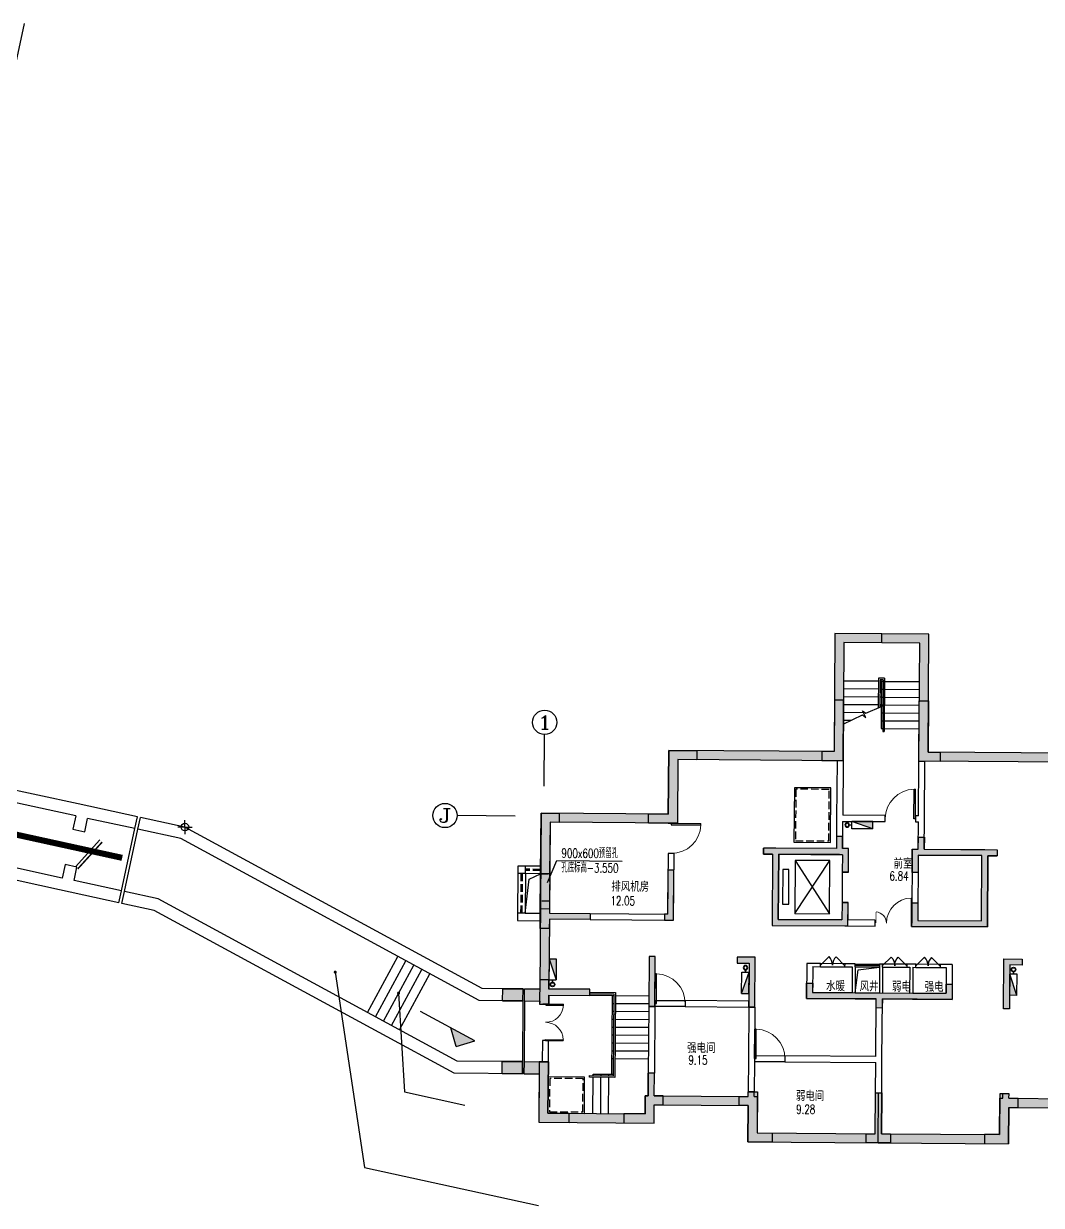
# Model space of a CAD drawing. Extents: x 791398 to 2325386, y -987887 to -518217.
# Drawn here: x 1643983 to 1677546, y -717179 to -678186 of the extents above; entities that cross this region are included whole.
import ezdxf
from ezdxf.enums import TextEntityAlignment as Align

# ---------------------------------------------------------------- set-up
doc = ezdxf.new("R2010")
doc.units = 0
doc.header["$LTSCALE"] = 1000
doc.header["$MEASUREMENT"] = 0
for name, pattern in [('BORDER', [1.75, 0.5, -0.25, 0.5, -0.25, 0, -0.25]), ('DASH', [0.35, 0.25, -0.1]), ('DASHEDX2', [1.5, 1, -0.5])]:
    doc.linetypes.add(name, pattern=pattern)
for name, color, linetype in [('AXIS', 3, 'Continuous'), ('AXIS_TEXT', 7, 'Continuous'), ('DIM_ELEV', 3, 'Continuous'), ('DIM_LEAD', 3, 'Continuous'), ('JPS-X', 1, 'BORDER'), ('JPS-XHS', 7, 'Continuous'), ('LVTRY', 6, 'Continuous'), ('PUB_DIM', 3, 'Continuous'), ('solid', 253, 'Continuous'), ('SPACE', 7, 'Continuous'), ('STAIR', 9, 'Continuous'), ('STAIRS', 9, 'Continuous'), ('TEXT', 7, 'Continuous'), ('WALL', 8, 'Continuous'), ('wall-jg', 1, 'Continuous'), ('WINDOW', 8, 'Continuous'), ('内部尺寸', 230, 'Continuous')]:
    doc.layers.add(name, color=color, linetype=linetype)
doc.layers.add('RD-line', color=2, linetype='Continuous', lineweight=0)
doc.styles.add('_TCH_AXIS', font='COMPLEX', dxfattribs={"bigfont": 'GBCBIG'})
doc.styles.add('_TCH_SPACE', font='SIMPLEX', dxfattribs={"bigfont": 'GBCBIG'})
doc.styles.add('COMPLEX', font='COMPLEX')
doc.styles.add('TEXT', font='tjromans.shx', dxfattribs={"width": 0.8, "height": 400, "bigfont": 'tjhztxt.shx'})

# ---------------------------------------------------------------- blocks, each defined once
blk = doc.blocks.new('FF')
at = {"linetype": 'Continuous'}
for radius in [75, 60]:
    blk.add_circle((0, 0), radius, dxfattribs=at)
blk = doc.blocks.new('DXHS')
at = {"layer": 'JPS-XHS'}
blk.add_hatch(color=256, dxfattribs=at).paths.add_polyline_path([(-350, 240), (-350, 0), (350, 0)])
at = {"layer": 'JPS-XHS', "linetype": 'Continuous'}
for p, q in [((-350, 240), (-350, 0)), ((-350, 240), (350, 240)), ((-350, 0), (350, 0)), ((350, 240), (350, 0))]:
    blk.add_line(p, q, dxfattribs=at)
at = {"layer": 'JPS-XHS'}
blk.add_line((-350, 240), (350, 0), dxfattribs=at)
blk = doc.blocks.new('dwd')
at = {"layer": 'PUB_DIM'}
for q in [(-233, 0), (0, 233), (233, 0), (0, -233)]:
    blk.add_line((0, 0), q, dxfattribs=at)
blk.add_circle((0, 0), 125, dxfattribs=at)
blk = doc.blocks.new('$DorLib2D$00000192')
at = {"color": 0}
blk.add_line((-0.5, 0.125), (0.366, 0.625), dxfattribs=at)
at = {"color": 0, "const_width": 0.0417}
blk.add_lwpolyline([(-0.542, 0.197), (0.324, 0.697)], dxfattribs=at)
blk = doc.blocks.new('_AXISO')
blk.add_circle((0, 0), 0.5)
at = {"layer": 'AXIS_TEXT', "style": 'COMPLEX', "width": 1.041667}
blk.add_attdef('A', text='', height=0.56, dxfattribs=at).set_placement((-0.25, -0.28), (0.25, -0.28), align=Align.FIT)
blk = doc.blocks.new('$DorLib2D$00000001')
for p, q in [((0.45, 0.975), (0.5, 0.975)), ((0.45, 0), (0.45, 0.975)), ((0.5, 0), (0.5, 0.975)), ((0.5, 0), (0.45, 0))]:
    blk.add_line(p, q)
at = {"lineweight": 13}
blk.add_arc((0.475, 0), 0.975, 91.4693, 180, dxfattribs=at)
blk = doc.blocks.new('$DorLib2D$00000116')
at = {"color": 0}
for p, q in [((-0.5, 0), (-0.146, 0.354)), ((0.5, 0), (0.146, 0.354))]:
    blk.add_line(p, q, dxfattribs=at)
for centre, start, end in [((-0.5, 0), 0, 45), ((0.5, 0), 135, 180)]:
    blk.add_arc(centre, 0.5, start, end, dxfattribs=at)
blk = doc.blocks.new('$WINLIB2D$00000001')
for p, q in [((-0.5, 0.5), (0.5, 0.5)), ((-0.5, 0.5), (-0.5, -0.5)), ((0.5, -0.5), (0.5, 0.5)), ((0.5, 0.167), (-0.5, 0.167)), ((0.5, -0.167), (-0.5, -0.167)), ((-0.5, -0.5), (0.5, -0.5))]:
    blk.add_line(p, q)
blk = doc.blocks.new('$DorLib2D$00000025')
at = {"const_width": 0.02}
for points in [[(0.481, -0.001), (0.481, 0.691)], [(-0.481, 0.001), (-0.481, 0.308)]]:
    blk.add_lwpolyline(points, dxfattribs=at)
at = {"lineweight": 13}
for centre, radius, start, end in [((0.505, -0.002), 0.699, 91.9397, 179.7238), ((-0.501, 0.003), 0.307, 359.7899, 85.7508)]:
    blk.add_arc(centre, radius, start, end, dxfattribs=at)
blk = doc.blocks.new('$DorLib2D$00000002')
for p, q in [((-0.5, 0), (-0.5, 0.4875)), ((-0.475, 0.4875), (-0.5, 0.4875)), ((-0.475, 0), (-0.475, 0.4875)), ((0.475, 0), (0.475, 0.4875)), ((0.475, 0.4875), (0.5, 0.4875)), ((0.5, 0), (0.5, 0.4875)), ((-0.5, 0), (-0.475, 0)), ((0.5, 0), (0.475, 0))]:
    blk.add_line(p, q)
at = {"lineweight": 13}
for centre, start, end in [((-0.4875, 0), 0, 88.53072), ((0.4875, 0), 91.46928, 180)]:
    blk.add_arc(centre, 0.4875, start, end, dxfattribs=at)

msp = doc.modelspace()

# ---------------------------------------------------------------- hatches: boundary and pattern name
at = {"layer": 'DIM_ELEV'}
msp.add_hatch(color=256, dxfattribs=at).paths.add_polyline_path([(1658252, -711933), (1658862, -711753), (1658071, -711323)])
at = {"layer": 'solid'}
h = msp.add_hatch(color=256, dxfattribs=at)
h.paths.add_polyline_path([(1664592, -704563), (1664594, -704263), (1661645, -704242), (1661642, -704542)])
h.paths.add_polyline_path([(1670307, -702503), (1670309, -702203), (1666184, -702174), (1666182, -702474)])
h.paths.add_polyline_path([(1670737, -698306), (1670721, -700506), (1671021, -700508), (1671034, -698608), (1672284, -698617), (1672287, -698317)])
h = msp.add_hatch(color=256, dxfattribs=at)
h.paths.add_polyline_path([(1673534, -698626), (1673521, -700526), (1673821, -700528), (1673836, -698328), (1672287, -698317), (1672284, -698617)])
h.paths.add_polyline_path([(1674209, -702231), (1674207, -702531), (1678332, -702560), (1678334, -702260)])
h.paths.add_polyline_path([(1682842, -704691), (1682844, -704391), (1679894, -704371), (1679892, -704671)])
for points in [[(1670309, -702203), (1670307, -702503), (1671007, -702508), (1671020, -700708), (1671021, -700508), (1670721, -700506), (1670709, -702206)], [(1674209, -702231), (1674207, -702531), (1673507, -702526), (1673520, -700726), (1673521, -700526), (1673821, -700528), (1673809, -702228)], [(1664594, -704263), (1665244, -704267), (1665259, -702167), (1666184, -702174), (1666182, -702474), (1665557, -702470), (1665542, -704570), (1664592, -704563)], [(1661642, -704542), (1661342, -704540), (1661330, -706240), (1661030, -706238), (1661045, -704238), (1661645, -704242)], [(1665420, -707769), (1665431, -706119), (1665231, -706117), (1665221, -707567), (1665121, -707567), (1665120, -707767)], [(1661318, -708040), (1661018, -708038), (1661022, -707388), (1661322, -707390), (1661321, -707540), (1662671, -707549), (1662670, -707749), (1661320, -707740)], [(1664811, -708964), (1664611, -708963), (1664600, -710613), (1664800, -710614)], [(1668111, -708988), (1667511, -708984), (1667510, -709184), (1667910, -709186), (1667900, -710636), (1668100, -710638)], [(1676910, -709250), (1676911, -709050), (1676311, -709046), (1676299, -710695), (1676499, -710697), (1676510, -709247)], [(1661000, -710538), (1661300, -710540), (1661302, -710240), (1662652, -710249), (1662654, -710049), (1661304, -710040), (1661306, -709740), (1661006, -709738)], [(1670003, -710151), (1670005, -709851), (1669805, -709850), (1669802, -710350), (1672102, -710366), (1672099, -710666), (1672299, -710667), (1672302, -710367), (1674602, -710384), (1674605, -709884), (1674405, -709882), (1674403, -710182)], [(1661975, -714145), (1661275, -714140), (1661287, -712440), (1660987, -712438), (1660973, -714438), (1661973, -714445)], [(1664777, -713864), (1665077, -713866), (1665079, -713566), (1664779, -713564), (1664784, -712814), (1664584, -712813), (1664579, -713563), (1664479, -713562), (1664475, -714162), (1663775, -714157), (1663773, -714457), (1664773, -714464)], [(1667877, -713886), (1667577, -713884), (1667579, -713584), (1667879, -713586), (1667880, -713436), (1668180, -713438), (1668170, -714788), (1668670, -714792), (1668668, -715092), (1667868, -715086)], [(1671770, -714814), (1672070, -714816), (1672080, -713466), (1672280, -713467), (1672270, -714817), (1672570, -714819), (1672568, -715119), (1671768, -715114)], [(1676180, -713495), (1676170, -714845), (1675670, -714841), (1675668, -715141), (1676468, -715147), (1676476, -713947), (1676776, -713949), (1676779, -713649), (1676479, -713647), (1676480, -713497)]]:
    msp.add_hatch(color=256, dxfattribs=at).paths.add_polyline_path(points)
h = msp.add_hatch(color=256, dxfattribs=at)
h.paths.add_polyline_path([(1670985, -705608), (1670981, -706183), (1671181, -706184), (1671187, -705409), (1670987, -705408), (1670989, -705008), (1670789, -705007), (1670787, -705407), (1668387, -705390), (1668385, -705590), (1668685, -705592), (1668669, -707942), (1671169, -707959), (1671174, -707184), (1670974, -707183), (1670970, -707758), (1668870, -707743), (1668885, -705593)])
h.paths.add_polyline_path([(1673686, -705427), (1673689, -705027), (1673489, -705026), (1673486, -705426), (1673286, -705424), (1673281, -706199), (1673481, -706201), (1673485, -705626), (1675585, -705640), (1675570, -707790), (1673470, -707775), (1673474, -707200), (1673274, -707199), (1673268, -707974), (1675768, -707992), (1675785, -705642), (1676085, -705644), (1676086, -705444)])
h = msp.add_hatch(color=256, dxfattribs=at)
h.paths.add_polyline_path([(1661006, -709738), (1661306, -709740), (1661318, -708040), (1661018, -708038)])
h.paths.add_polyline_path([(1661022, -707388), (1661322, -707390), (1661330, -706240), (1661030, -706238)])
h = msp.add_hatch(color=256, dxfattribs=at)
h.paths.add_polyline_path([(1660434, -712834), (1660437, -712434), (1659764, -712429), (1659761, -712829)])
h.paths.add_polyline_path([(1660484, -712834), (1660984, -712838), (1660987, -712438), (1660487, -712434)])
h.paths.add_polyline_path([(1660504, -710034), (1660501, -710434), (1661001, -710438), (1661004, -710038)])
h.paths.add_polyline_path([(1659781, -710029), (1659778, -710429), (1660451, -710434), (1660454, -710034)])
h = msp.add_hatch(color=256, dxfattribs=at)
h.paths.add_polyline_path([(1663773, -714457), (1663775, -714157), (1661975, -714145), (1661973, -714445)])
h.paths.add_polyline_path([(1667577, -713884), (1667579, -713584), (1665079, -713566), (1665077, -713866)])
h.paths.add_polyline_path([(1668670, -714792), (1668668, -715092), (1671768, -715114), (1671770, -714814)])
h = msp.add_hatch(color=256, dxfattribs=at)
h.paths.add_polyline_path([(1675668, -715141), (1675670, -714841), (1672570, -714819), (1672568, -715119)])
h.paths.add_polyline_path([(1676779, -713649), (1676776, -713949), (1679276, -713967), (1679279, -713667)])
h.paths.add_polyline_path([(1680574, -714276), (1680572, -714576), (1682372, -714588), (1682374, -714288)])

# ---------------------------------------------------------------- linework, layer by layer
for p, q in [((1647210, -706801), (1647655, -704749)), ((1647210, -706801), (1647655, -704749)), ((1647307, -706822), (1647753, -704770)), ((1647307, -706822), (1647753, -704770))]:
    msp.add_line(p, q)
at = {"layer": 'AXIS'}
for p, q in [((1661151, -703350), (1661163, -701642)), ((1660189, -704332), (1658280, -704318))]:
    msp.add_line(p, q, dxfattribs=at)
msp.add_circle((1657880, -704316), 400, dxfattribs=at)
at = {"layer": 'DIM_ELEV'}
for p, q in [((1658862, -711753), (1657070, -710779)), ((1658252, -711933), (1658071, -711323)), ((1658252, -711933), (1658862, -711753))]:
    msp.add_line(p, q, dxfattribs=at)
at = {"layer": 'DIM_LEAD'}
for p, q in [((1654260, -709483), (1655219, -715931)), ((1656349, -710175), (1656542, -713437)), ((1656542, -713437), (1658537, -713870)), ((1655219, -715931), (1660967, -717179))]:
    msp.add_line(p, q, dxfattribs=at)
at = {"layer": 'DIM_LEAD', "const_width": 50}
for points in [[(1654261, -709458, 1), (1654258, -709508, 1)], [(1656353, -710151, 1), (1656345, -710200, 1)]]:
    msp.add_lwpolyline(points, format="xyb", close=True, dxfattribs=at)
at = {"layer": 'JPS-X', "const_width": 50}
for points in [[(1671217, -704630), (1671292, -704630)], [(1667788, -709410), (1667788, -709485)], [(1676628, -709473), (1676627, -709548)], [(1661425, -709816), (1661426, -709741)]]:
    msp.add_lwpolyline(points, dxfattribs=at)
at = {"layer": 'LVTRY'}
msp.add_lwpolyline([(1671403, -710161), (1671506, -709406), (1672209, -709317)], dxfattribs=at)
at = {"layer": 'PUB_DIM'}
msp.add_lwpolyline([(1661256, -706526), (1661568, -705805), (1663717, -705821)], dxfattribs=at)
at = {"layer": 'RD-line', "linetype": 'DASHEDX2', "const_width": 200}
msp.add_lwpolyline([(1647233, -705712), (1596909, -694679)], dxfattribs=at)
at = {"layer": 'solid'}
for p, q in [((1672284, -698617), (1672287, -698317)), ((1659778, -710429), (1659781, -710029)), ((1659761, -712829), (1659764, -712429)), ((1672168, -715116), (1672180, -713467))]:
    msp.add_line(p, q, dxfattribs=at)
at = {"layer": 'STAIR'}
for p, q in [((1672175, -699886), (1671025, -699878)), ((1672176, -699786), (1672169, -700764)), ((1672376, -699788), (1672176, -699786)), ((1672226, -699837), (1672219, -700742)), ((1672275, -699887), (1672225, -699887)), ((1672326, -699837), (1672226, -699837)), ((1672275, -699887), (1672264, -701447)), ((1672275, -699887), (1672270, -700720)), ((1672275, -699887), (1672325, -699887)), ((1672326, -699837), (1672314, -701547)), ((1672376, -699788), (1672364, -701548)), ((1672375, -699888), (1673525, -699896)), ((1672174, -700146), (1671024, -700138)), ((1672274, -700147), (1672224, -700147)), ((1672274, -700147), (1672324, -700147)), ((1672374, -700148), (1673524, -700156)), ((1672170, -700666), (1671020, -700658)), ((1672172, -700406), (1671022, -700398)), ((1672270, -700667), (1672220, -700666)), ((1672272, -700407), (1672222, -700406)), ((1672270, -700667), (1672320, -700667)), ((1672272, -700407), (1672322, -700407)), ((1672370, -700668), (1673520, -700676)), ((1672372, -700408), (1673522, -700416)), ((1671015, -701304), (1671649, -700994)), ((1671682, -700923), (1671018, -700918)), ((1671649, -700994), (1671756, -701076)), ((1671651, -700860), (1671757, -700942)), ((1671756, -701076), (1671651, -700860)), ((1671757, -700942), (1672270, -700720)), ((1672268, -700927), (1672318, -700927)), ((1672368, -700928), (1673518, -700936)), ((1671270, -701180), (1671016, -701178)), ((1672264, -701447), (1672314, -701447)), ((1672266, -701187), (1672316, -701187)), ((1672364, -701448), (1673514, -701456)), ((1672366, -701188), (1673516, -701196)), ((1672314, -701547), (1672364, -701548)), ((1669412, -707547), (1670574, -705805)), ((1669424, -705797), (1670562, -707555)), ((1670981, -706183), (1670974, -707183)), ((1671060, -709209), (1670260, -709203)), ((1673110, -709223), (1672310, -709217)), ((1674210, -709231), (1673410, -709225)), ((1670259, -709303), (1671059, -709309)), ((1672309, -709317), (1673109, -709323)), ((1673409, -709325), (1674209, -709331)), ((1660451, -710434), (1660437, -712434)), ((1660501, -710434), (1660487, -712434)), ((1663402, -710255), (1663452, -710255)), ((1663502, -710255), (1664602, -710263)), ((1664801, -710414), (1665801, -710422)), ((1663399, -710775), (1663449, -710775)), ((1663400, -710515), (1663450, -710515)), ((1663499, -710775), (1664598, -710783)), ((1663500, -710515), (1664600, -710523)), ((1665800, -710621), (1664800, -710614)), ((1663397, -711035), (1663447, -711035)), ((1663497, -711035), (1664597, -711043)), ((1663393, -711555), (1663443, -711555)), ((1663395, -711295), (1663445, -711295)), ((1663493, -711555), (1664593, -711563)), ((1663495, -711295), (1664595, -711303)), ((1663391, -711815), (1663441, -711815)), ((1663491, -711815), (1664591, -711823)), ((1663388, -712335), (1663438, -712335)), ((1663389, -712075), (1663439, -712075)), ((1663488, -712335), (1664587, -712343)), ((1663489, -712075), (1664589, -712083)), ((1668088, -712238), (1669088, -712245)), ((1669087, -712445), (1668087, -712438)), ((1663384, -712855), (1663434, -712855))]:
    msp.add_line(p, q, dxfattribs=at)
for points in [[(1670601, -703405), (1669401, -703397), (1669388, -705197), (1670588, -705205)], [(1669214, -707245), (1669222, -706095), (1669022, -706094), (1669014, -707244)], [(1670562, -707555), (1670574, -705805), (1669424, -705797), (1669412, -707547)], [(1661283, -712940), (1661275, -714140), (1662475, -714148), (1662483, -712948)]]:
    msp.add_lwpolyline(points, close=True, dxfattribs=at)
at = {"layer": 'STAIR', "linetype": 'DASH'}
for points in [[(1670550, -703455), (1669450, -703447), (1669438, -705147), (1670538, -705155)], [(1661030, -706238), (1661330, -706240), (1661324, -707140), (1661024, -707138)], [(1661333, -712990), (1661325, -714090), (1662425, -714098), (1662433, -712998)]]:
    msp.add_lwpolyline(points, close=True, dxfattribs=at)
at = {"layer": 'STAIR'}
for points in [[(1660521, -707534), (1660660, -706414), (1661030, -706238)], [(1662653, -710149), (1663503, -710155), (1663483, -712955), (1662643, -712949), (1662644, -712899), (1663434, -712905), (1663453, -710205), (1662653, -710199)], [(1662764, -712850), (1663384, -712855), (1663402, -710255), (1662652, -710249)], [(1662755, -714150), (1662763, -712950)], [(1662764, -712900), (1662764, -712850)], [(1663015, -714152), (1663023, -712952)], [(1663024, -712902), (1663024, -712852)], [(1663275, -714154), (1663283, -712954)], [(1663284, -712904), (1663284, -712854)]]:
    msp.add_lwpolyline(points, dxfattribs=at)
at = {"layer": 'STAIRS'}
for p, q in [((1641762, -688530), (1644008, -678186)), ((1655321, -710812), (1656323, -708966)), ((1655584, -710955), (1656587, -709110)), ((1655848, -711098), (1656851, -709253)), ((1656112, -711241), (1657114, -709396)), ((1656375, -711384), (1657378, -709539))]:
    msp.add_line(p, q, dxfattribs=at)
at = {"layer": 'WALL'}
for p, q in [((1645786, -703934), (1638994, -702459)), ((1670807, -702507), (1670794, -704407)), ((1671007, -702508), (1670807, -702507)), ((1671007, -702508), (1670994, -704308)), ((1673494, -704326), (1673507, -702526)), ((1673507, -702526), (1673707, -702527)), ((1673693, -704427), (1673707, -702527)), ((1645701, -704325), (1638518, -702765)), ((1647740, -704358), (1645786, -703934)), ((1645701, -704325), (1645605, -704764)), ((1645996, -704849), (1646092, -704410)), ((1647655, -704749), (1646092, -704410)), ((1647655, -704749), (1647740, -704358)), ((1647753, -704770), (1647838, -704379)), ((1649303, -704698), (1647838, -704379)), ((1665242, -704567), (1665442, -704569)), ((1670794, -704407), (1670787, -705407)), ((1670993, -704508), (1670987, -705408)), ((1670993, -704508), (1672393, -704518)), ((1672394, -704318), (1670994, -704308)), ((1672393, -704518), (1672394, -704318)), ((1673394, -704325), (1673393, -704525)), ((1673393, -704525), (1673493, -704526)), ((1673494, -704326), (1673394, -704325)), ((1673486, -705426), (1673493, -704526)), ((1673686, -705427), (1673693, -704427)), ((1645255, -706377), (1638072, -704818)), ((1645605, -704764), (1645996, -704849)), ((1649163, -705076), (1647753, -704770)), ((1659109, -710024), (1649303, -704698)), ((1645170, -706768), (1638281, -705272)), ((1659006, -710424), (1649163, -705076)), ((1665235, -705567), (1665221, -707567)), ((1665435, -705569), (1665235, -705567)), ((1665420, -707769), (1665435, -705569)), ((1668385, -705590), (1668387, -705390)), ((1668685, -705592), (1668385, -705590)), ((1668787, -705392), (1668387, -705390)), ((1668685, -705592), (1668669, -707942)), ((1670787, -705407), (1668787, -705392)), ((1668885, -705593), (1668870, -707743)), ((1670885, -705607), (1668885, -705593)), ((1670985, -705608), (1670885, -705607)), ((1670985, -705608), (1670981, -706183)), ((1671187, -705409), (1670987, -705408)), ((1671181, -706184), (1671187, -705409)), ((1673286, -705424), (1673270, -707774)), ((1673286, -705424), (1673486, -705426)), ((1673485, -705626), (1673470, -707775)), ((1673485, -705626), (1673585, -705626)), ((1673585, -705626), (1675585, -705640)), ((1673686, -705427), (1675686, -705441)), ((1675570, -707790), (1675585, -705640)), ((1675686, -705441), (1676086, -705444)), ((1675768, -707992), (1675785, -705642)), ((1675785, -705642), (1676085, -705644)), ((1676086, -705444), (1676085, -705644)), ((1645351, -705937), (1645255, -706377)), ((1645741, -706022), (1645351, -705937)), ((1645646, -706462), (1645741, -706022)), ((1647210, -706801), (1645646, -706462)), ((1670981, -706183), (1671181, -706184)), ((1647125, -707192), (1645170, -706768)), ((1647125, -707192), (1647210, -706801)), ((1647222, -707213), (1647307, -706822)), ((1648424, -707065), (1647307, -706822)), ((1648283, -707444), (1647222, -707213)), ((1658279, -712419), (1648424, -707065)), ((1670974, -707183), (1670970, -707758)), ((1671174, -707184), (1670974, -707183)), ((1671170, -707759), (1671174, -707184)), ((1658176, -712818), (1648283, -707444)), ((1662671, -707549), (1662670, -707749)), ((1662671, -707549), (1665221, -707567)), ((1662670, -707749), (1665420, -707769)), ((1668669, -707942), (1671069, -707959)), ((1668870, -707743), (1670970, -707758)), ((1671069, -707959), (1672069, -707966)), ((1672070, -707766), (1671170, -707759)), ((1672069, -707966), (1672070, -707766)), ((1673270, -707774), (1673268, -707974)), ((1673268, -707974), (1673368, -707975)), ((1673368, -707975), (1675768, -707992)), ((1673470, -707775), (1675570, -707790)), ((1669810, -709200), (1669802, -710350)), ((1670260, -709203), (1669810, -709200)), ((1670259, -709303), (1670260, -709203)), ((1671060, -709209), (1671059, -709309)), ((1671410, -709211), (1671060, -709209)), ((1671409, -709311), (1671410, -709211)), ((1672210, -709217), (1672209, -709317)), ((1672310, -709217), (1672210, -709217)), ((1672309, -709317), (1672310, -709217)), ((1673110, -709223), (1673109, -709323)), ((1673310, -709224), (1673110, -709223)), ((1673410, -709225), (1673310, -709224)), ((1673409, -709325), (1673410, -709225)), ((1674210, -709231), (1674209, -709331)), ((1674610, -709234), (1674210, -709231)), ((1674610, -709234), (1674602, -710384)), ((1670009, -709301), (1670003, -710151)), ((1670009, -709301), (1670259, -709303)), ((1671059, -709309), (1671309, -709310)), ((1671309, -709310), (1671303, -710160)), ((1671409, -709311), (1671403, -710161)), ((1672209, -709317), (1672203, -710167)), ((1672309, -709317), (1672303, -710167)), ((1673109, -709323), (1673209, -709324)), ((1673209, -709324), (1673203, -710174)), ((1673309, -709324), (1673303, -710174)), ((1673309, -709324), (1673409, -709325)), ((1674209, -709331), (1674409, -709332)), ((1674409, -709332), (1674403, -710182)), ((1660454, -710034), (1659109, -710024)), ((1660451, -710434), (1660454, -710034)), ((1660451, -710434), (1659006, -710424)), ((1664801, -710414), (1664800, -710614)), ((1665801, -710422), (1665800, -710621)), ((1667901, -710436), (1665801, -710422)), ((1667900, -710636), (1667901, -710436)), ((1669802, -710350), (1671402, -710361)), ((1670003, -710151), (1671303, -710160)), ((1671402, -710361), (1672102, -710366)), ((1671403, -710161), (1672203, -710167)), ((1672088, -712266), (1672102, -710366)), ((1672203, -710167), (1672203, -710167)), ((1672288, -712367), (1672302, -710367)), ((1672302, -710367), (1673302, -710374)), ((1672302, -710367), (1672302, -710367)), ((1672303, -710167), (1673203, -710174)), ((1673302, -710374), (1674602, -710384)), ((1673303, -710174), (1674403, -710182)), ((1661300, -710540), (1661100, -710538)), ((1664600, -710613), (1664584, -712813)), ((1664800, -710614), (1664600, -710613)), ((1664800, -710614), (1664784, -712814)), ((1665800, -710621), (1667900, -710636)), ((1667900, -710636), (1667888, -712336)), ((1668100, -710638), (1667900, -710636)), ((1668100, -710638), (1668088, -712238)), ((1661092, -711738), (1661087, -712438)), ((1661292, -711740), (1661092, -711738)), ((1661287, -712440), (1661292, -711740)), ((1667888, -712336), (1667880, -713436)), ((1668088, -712238), (1668087, -712438)), ((1669088, -712245), (1669087, -712445)), ((1672088, -712266), (1669088, -712245)), ((1672280, -713467), (1672288, -712367)), ((1660437, -712434), (1658279, -712419)), ((1660434, -712834), (1660437, -712434)), ((1661087, -712438), (1661287, -712440)), ((1668087, -712438), (1668080, -713438)), ((1669087, -712445), (1672087, -712466)), ((1672080, -713466), (1672087, -712466)), ((1660434, -712834), (1658176, -712818)), ((1664784, -712814), (1664584, -712813)), ((1668080, -713438), (1667880, -713436)), ((1672080, -713466), (1672280, -713467))]:
    msp.add_line(p, q, dxfattribs=at)
msp.add_lwpolyline([(1661032, -705988), (1660282, -705983), (1660270, -707782), (1661020, -707788)], dxfattribs=at)
msp.add_lwpolyline([(1661021, -707538), (1661030, -706238), (1660530, -706234), (1660521, -707534)], close=True, dxfattribs=at)
at = {"layer": 'wall-jg'}
for p, q in [((1670737, -698306), (1670709, -702206)), ((1673836, -698328), (1670737, -698306)), ((1673809, -702228), (1673836, -698328)), ((1671034, -698608), (1671007, -702508)), ((1673534, -698626), (1671034, -698608)), ((1673507, -702526), (1673534, -698626)), ((1671020, -700708), (1671020, -700708)), ((1673520, -700726), (1673520, -700726)), ((1665259, -702167), (1665244, -704267)), ((1670709, -702206), (1665259, -702167)), ((1679259, -702266), (1673809, -702228)), ((1665557, -702470), (1665542, -704570)), ((1671007, -702508), (1665557, -702470)), ((1678957, -702564), (1673507, -702526)), ((1661045, -704238), (1661004, -710038)), ((1665244, -704267), (1661045, -704238)), ((1661342, -704540), (1661321, -707540)), ((1665542, -704570), (1661342, -704540)), ((1671181, -706184), (1670981, -706183)), ((1661321, -707540), (1662671, -707549)), ((1662671, -707549), (1662670, -707749)), ((1661320, -707740), (1661304, -710040)), ((1662670, -707749), (1661320, -707740)), ((1659781, -710029), (1660454, -710034)), ((1660451, -710434), (1660454, -710034)), ((1660501, -710434), (1660504, -710034)), ((1660504, -710034), (1661004, -710038)), ((1662654, -710049), (1661304, -710040)), ((1662652, -710249), (1662654, -710049)), ((1659778, -710429), (1660451, -710434)), ((1660501, -710434), (1661001, -710438)), ((1661001, -710438), (1661000, -710538)), ((1661302, -710240), (1661300, -710540)), ((1661302, -710240), (1662652, -710249)), ((1661000, -710538), (1661300, -710540)), ((1659764, -712429), (1660437, -712434)), ((1660437, -712434), (1660434, -712834)), ((1660487, -712434), (1660484, -712834)), ((1660487, -712434), (1660987, -712438)), ((1660987, -712438), (1661287, -712440)), ((1661287, -712440), (1661275, -714140)), ((1659761, -712829), (1660434, -712834)), ((1660484, -712834), (1660984, -712838)), ((1660984, -712838), (1660973, -714438)), ((1664579, -713563), (1664584, -712813)), ((1664784, -712814), (1664584, -712813)), ((1664779, -713564), (1664784, -712814)), ((1664475, -714162), (1664479, -713562)), ((1664479, -713562), (1664579, -713563)), ((1664779, -713564), (1667879, -713586)), ((1667879, -713586), (1667880, -713436)), ((1667880, -713436), (1668080, -713438)), ((1668079, -713588), (1668080, -713438)), ((1672070, -714816), (1672080, -713466)), ((1672080, -713466), (1672280, -713467)), ((1672270, -714817), (1672280, -713467)), ((1676279, -713645), (1676280, -713495)), ((1676480, -713497), (1676280, -713495)), ((1676479, -713647), (1676480, -713497)), ((1664773, -714464), (1664777, -713864)), ((1664777, -713864), (1667877, -713886)), ((1667877, -713886), (1667868, -715086)), ((1668079, -713588), (1668179, -713588)), ((1668179, -713588), (1668170, -714788)), ((1676170, -714845), (1676179, -713645)), ((1676179, -713645), (1676279, -713645)), ((1676476, -713947), (1676468, -715147)), ((1676476, -713947), (1679576, -713969)), ((1676479, -713647), (1679579, -713669)), ((1661275, -714140), (1664475, -714162)), ((1660973, -714438), (1664773, -714464)), ((1667868, -715086), (1676468, -715147)), ((1668170, -714788), (1672070, -714816)), ((1672270, -714817), (1676170, -714845))]:
    msp.add_line(p, q, dxfattribs=at)
for points in [[(1670309, -702203), (1670307, -702503), (1671007, -702508), (1671020, -700708), (1671021, -700508), (1670721, -700506), (1670709, -702206), (1670309, -702203)], [(1674209, -702231), (1674207, -702531), (1673507, -702526), (1673520, -700726), (1673521, -700526), (1673821, -700528), (1673809, -702228), (1674209, -702231)], [(1664594, -704263), (1665244, -704267), (1665259, -702167), (1666184, -702174), (1666182, -702474), (1665557, -702470), (1665542, -704570), (1664592, -704563), (1664594, -704263)], [(1671181, -706184), (1671187, -705409), (1670987, -705408), (1670989, -705008), (1670789, -705007), (1670787, -705407), (1668387, -705390), (1668385, -705590), (1668685, -705592), (1668669, -707942), (1671169, -707959), (1671174, -707184), (1670974, -707183), (1670970, -707758), (1668870, -707743), (1668885, -705593), (1670985, -705608), (1670981, -706183)], [(1673481, -706201), (1673281, -706199), (1673286, -705424), (1673486, -705426), (1673489, -705026), (1673689, -705027), (1673686, -705427), (1676086, -705444), (1676085, -705644), (1675785, -705642), (1675768, -707992), (1673268, -707974), (1673274, -707199), (1673474, -707200), (1673470, -707775), (1675570, -707790), (1675585, -705640), (1673485, -705626), (1673481, -706201)], [(1665121, -707567), (1665120, -707767), (1665420, -707769), (1665431, -706119), (1665231, -706117), (1665221, -707567), (1665121, -707567)], [(1664600, -710613), (1664800, -710614), (1664811, -708964), (1664611, -708963), (1664600, -710613)], [(1674605, -709884), (1674602, -710384), (1672302, -710367), (1672299, -710667), (1672099, -710666), (1672102, -710366), (1669802, -710350), (1669805, -709850), (1670005, -709851), (1670003, -710151), (1674403, -710182), (1674405, -709882), (1674605, -709884)], [(1664777, -713864), (1665077, -713866), (1665079, -713566), (1664779, -713564), (1664784, -712814), (1664584, -712813), (1664579, -713563), (1664479, -713562), (1664475, -714162), (1663775, -714157), (1663773, -714457), (1664773, -714464), (1664777, -713864)], [(1667877, -713886), (1667577, -713884), (1667579, -713584), (1667879, -713586), (1667880, -713436), (1668180, -713438), (1668170, -714788), (1668670, -714792), (1668668, -715092), (1667868, -715086), (1667877, -713886)], [(1671770, -714814), (1672070, -714816), (1672080, -713466), (1672280, -713467), (1672270, -714817), (1672570, -714819), (1672568, -715119), (1671768, -715114), (1671770, -714814)], [(1676180, -713495), (1676170, -714845), (1675670, -714841), (1675668, -715141), (1676468, -715147), (1676476, -713947), (1676776, -713949), (1676779, -713649), (1676479, -713647), (1676480, -713497), (1676180, -713495), (1676180, -713495)]]:
    msp.add_lwpolyline(points, dxfattribs=at)
for points in [[(1661642, -704542), (1661342, -704540), (1661330, -706240), (1661030, -706238), (1661045, -704238), (1661645, -704242)], [(1661318, -708040), (1661018, -708038), (1661022, -707388), (1661322, -707390), (1661321, -707540), (1662671, -707549), (1662670, -707749), (1661320, -707740)], [(1667511, -708984), (1667510, -709184), (1667910, -709186), (1667900, -710636), (1668100, -710638), (1668111, -708988)], [(1676911, -709050), (1676910, -709250), (1676510, -709247), (1676499, -710697), (1676299, -710695), (1676311, -709046)], [(1661000, -710538), (1661300, -710540), (1661302, -710240), (1662652, -710249), (1662654, -710049), (1661304, -710040), (1661306, -709740), (1661006, -709738)], [(1661975, -714145), (1661275, -714140), (1661287, -712440), (1660987, -712438), (1660973, -714438), (1661973, -714445)]]:
    msp.add_lwpolyline(points, close=True, dxfattribs=at)
at = {"layer": 'WINDOW', "linetype": 'DASH'}
for p, q in [((1660530, -706234), (1660532, -705984)), ((1661030, -706092), (1660530, -706088)), ((1661030, -706134), (1660530, -706130)), ((1661029, -706238), (1661031, -705988)), ((1660530, -706234), (1660280, -706232)), ((1660384, -706233), (1660374, -707533)), ((1660425, -706234), (1660416, -707533)), ((1671181, -706184), (1670981, -706183)), ((1670974, -707183), (1671174, -707184)), ((1660521, -707534), (1660271, -707532))]:
    msp.add_line(p, q, dxfattribs=at)

# ---------------------------------------------------------------- block references
at = {"layer": 'AXIS'}
ref = msp.add_blockref('_AXISO', (1661166, -701242), dxfattribs=dict(at, xscale=800, yscale=800, zscale=800))
ref.add_attrib('A', '1', dxfattribs={"layer": 'AXIS_TEXT', "height": 453, "style": '_TCH_AXIS', "width": 2.333333}).set_placement((1660939, -701468), (1661392, -701468), align=Align.FIT)
at = {"layer": 'JPS-X', "xscale": -1}
for p, rotation in [((1671142, -704629), 359.5962506100026), ((1667789, -709335), 269.596250610003)]:
    msp.add_blockref('FF', p, dxfattribs=dict(at, rotation=rotation))
at = {"layer": 'JPS-X'}
for p, rotation in [((1676629, -709398), 89.59625061000295), ((1661425, -709891), 269.596250610003)]:
    msp.add_blockref('FF', p, dxfattribs=dict(at, rotation=rotation))
at = {"layer": 'JPS-XHS'}
for p, rotation in [((1671643, -704513), 179.5962506100026), ((1667905, -709836), 89.59625061000295)]:
    msp.add_blockref('DXHS', p, dxfattribs=dict(at, rotation=rotation))
at = {"layer": 'JPS-XHS', "xscale": -1}
for p, rotation in [((1661548, -709392), 89.59625061000297), ((1676505, -709897), 269.596250610003)]:
    msp.add_blockref('DXHS', p, dxfattribs=dict(at, rotation=rotation))
at = {"layer": 'WINDOW'}
for name, p, xscale, yscale, zscale, rotation in [('$DorLib2D$00000001', (1672894, -704421), 1000, 1000, 1000, 359.5962506100087), ('$DorLib2D$00000001', (1665339, -705068), -1000, 1000, -1000, 269.5962506100084), ('$DorLib2D$00000192', (1645673, -705393), -1200, 1200, -1200, 257.7513756325654), ('$DorLib2D$00000025', (1672669, -707870), 1200, 1200, 1200, 359.5962506100061), ('$DorLib2D$00000116', (1670659, -709256), 800, 800, 800, 359.5962506100014), ('$WINLIB2D$00000001', (1671809, -709264), 800, -100, 800, 359.5962506100087), ('$DorLib2D$00000116', (1672709, -709270), -800, 800, -800, 359.5962506100102), ('$DorLib2D$00000116', (1673809, -709278), 800, 800, 800, 359.5962506100066), ('$DorLib2D$00000001', (1665300, -710518), 1000, -1000, 1000, 179.5962506100275), ('$DorLib2D$00000002', (1661196, -711139), 1200, -1200, 1200, 89.59625060909111), ('$DorLib2D$00000001', (1668588, -712341), 1000, -1000, 1000, 179.5962506100253)]:
    msp.add_blockref(name, p, dxfattribs=dict(at, xscale=xscale, yscale=yscale, zscale=zscale, rotation=rotation))
at = {"layer": '内部尺寸'}
msp.add_blockref('dwd', (1649303, -704698), dxfattribs=at)

# ---------------------------------------------------------------- texts
at = {"layer": 'AXIS_TEXT', "style": '_TCH_AXIS', "width": 1.909091}
msp.add_text('J', height=453, dxfattribs=at).set_placement((1657654, -704542), (1658106, -704542), align=Align.FIT)
at = {"layer": 'SPACE', "style": '_TCH_SPACE'}
for s, height, width, p in [('900x600预留孔', 300, 0.7, (1661719, -705705)), ('孔底标高-3.550', 300, 0.7, (1661716, -706188)), ('6.84', 297.5, 0.705882, (1672536, -706457)), ('12.05', 297.5, 0.705882, (1663335, -707275)), ('9.15', 297.5, 0.705882, (1665905, -712530)), ('9.28', 297.5, 0.705882, (1669460, -714155))]:
    msp.add_text(s, height=height, rotation=359.5963, dxfattribs=dict(at, width=width)).set_placement(p)
at = {"layer": 'TEXT', "style": 'TEXT', "width": 0.8}
for s, p in [('前室', (1672673, -706062)), ('排风机房', (1663364, -706820)), ('水暖', (1670445, -710105)), ('风井', (1671554, -710113)), ('弱电', (1672619, -710121)), ('强电', (1673697, -710128)), ('强电间', (1665861, -712143)), ('弱电间', (1669449, -713729))]:
    msp.add_text(s, height=300, rotation=359.5963, dxfattribs=at).set_placement(p)

doc.saveas('drawing.dxf')
